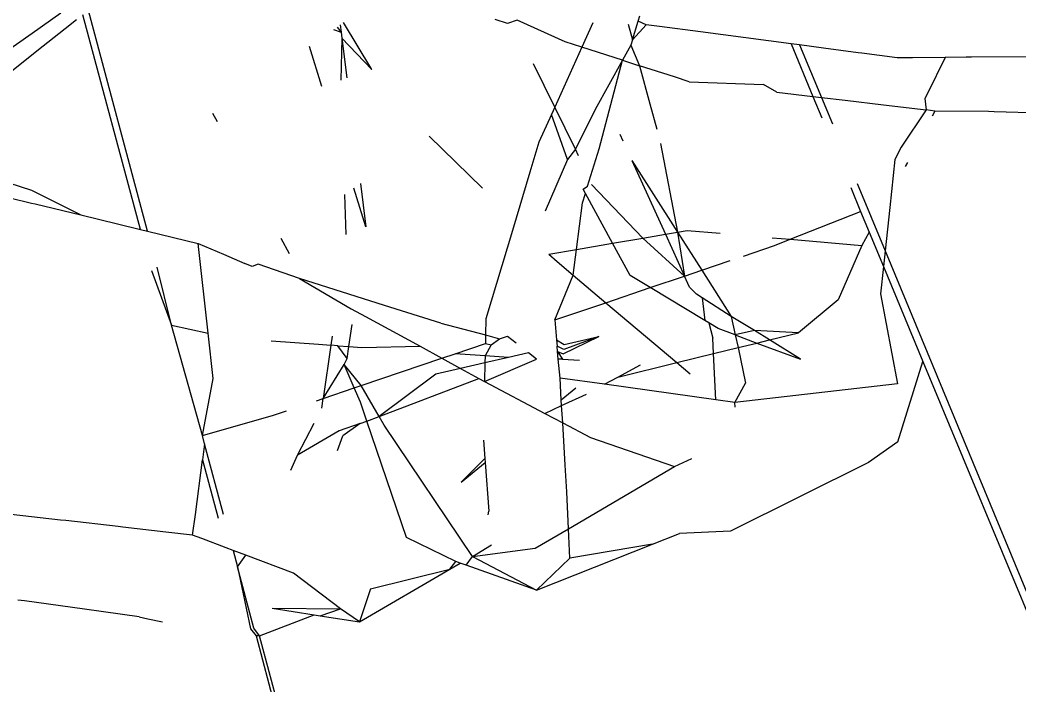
# Model space of a CAD drawing. Header units: inches. Extents: x 3324238 to 135265466, y -1036581 to 20094598.
# Drawn here: x 3354735.2772 to 3354735.562, y -519089.5115 to -519089.322 of the extents above; entities that cross this region are included whole.
import ezdxf

# ---------------------------------------------------------------- set-up
doc = ezdxf.new("R2010")
doc.units = ezdxf.units.IN
doc.header["$MEASUREMENT"] = 0

msp = doc.modelspace()

# ---------------------------------------------------------------- linework, layer by layer
for p, q in [((3354735.28893, -519089.32005, 0.00267), (3354735.28072, -519089.32582, 0.00267)), ((3354735.31362, -519089.38218, 0.00267), (3354735.29676, -519089.31928, 0.00267)), ((3354735.29333, -519089.32193, 0.00267), (3354735.29012, -519089.32449, 0.00267)), ((3354735.31162, -519089.3817, 0.00267), (3354735.29519, -519089.3205, 0.00267)), ((3354735.37757, -519089.33612, 0.00267), (3354735.36945, -519089.32276, 0.00267)), ((3354735.41625, -519089.32302, 0.00267), (3354735.41265, -519089.32187, 0.00267)), ((3354735.419, -519089.32209, 0.00267), (3354735.41625, -519089.32302, 0.00267)), ((3354735.43263, -519089.32827, 0.00267), (3354735.419, -519089.32209, 0.00267)), ((3354735.4405, -519089.32282, 0.00267), (3354735.43736, -519089.32978, 0.00267)), ((3354735.45184, -519089.32769, 0.00267), (3354735.45347, -519089.32239, 0.00267)), ((3354735.45347, -519089.32239, 0.00267), (3354735.45395, -519089.32082, 0.00267)), ((3354735.45569, -519089.32335, 0.00267), (3354735.45347, -519089.32239, 0.00267)), ((3354735.29012, -519089.32449, 0.00267), (3354735.28209, -519089.3309, 0.00267)), ((3354735.36664, -519089.32472, 0.00267), (3354735.3688, -519089.32547, 0.00267)), ((3354735.36762, -519089.32403, 0.00267), (3354735.3688, -519089.32547, 0.00267)), ((3354735.36854, -519089.32339, 0.00267), (3354735.3688, -519089.32547, 0.00267)), ((3354735.3688, -519089.32547, 0.00267), (3354735.36902, -519089.32721, 0.00267)), ((3354735.45061, -519089.32317, 0.00267), (3354735.45184, -519089.32769, 0.00267)), ((3354735.45569, -519089.32335, 0.00267), (3354735.45184, -519089.32769, 0.00267)), ((3354735.45956, -519089.32386, 0.00267), (3354735.45569, -519089.32335, 0.00267)), ((3354735.47124, -519089.3254, 0.00267), (3354735.45956, -519089.32386, 0.00267)), ((3354735.49706, -519089.32881, 0.00267), (3354735.47124, -519089.3254, 0.00267)), ((3354735.28072, -519089.32582, 0.00267), (3354735.27039, -519089.33309, 0.00267)), ((3354735.36902, -519089.32721, 0.00267), (3354735.36869, -519089.33913, 0.00267)), ((3354735.36902, -519089.32721, 0.00267), (3354735.37045, -519089.33853, 0.00267)), ((3354735.36902, -519089.32721, 0.00267), (3354735.37757, -519089.33612, 0.00267)), ((3354735.43736, -519089.32978, 0.00267), (3354735.43263, -519089.32827, 0.00267)), ((3354735.45184, -519089.32769, 0.00267), (3354735.45139, -519089.32916, 0.00267)), ((3354735.28209, -519089.3309, 0.00267), (3354735.27198, -519089.33896, 0.00267)), ((3354735.36332, -519089.34095, 0.00267), (3354735.35976, -519089.32952, 0.00267)), ((3354735.43736, -519089.32978, 0.00267), (3354735.42968, -519089.34685, 0.00267)), ((3354735.44897, -519089.3335, 0.00267), (3354735.43736, -519089.32978, 0.00267)), ((3354735.45139, -519089.32916, 0.00267), (3354735.44897, -519089.3335, 0.00267)), ((3354735.45139, -519089.32916, 0.00267), (3354735.45385, -519089.33506, 0.00267)), ((3354735.49706, -519089.32881, 0.00267), (3354735.50328, -519089.3438, 0.00267)), ((3354735.49948, -519089.32913, 0.00267), (3354735.49706, -519089.32881, 0.00267)), ((3354735.49948, -519089.32913, 0.00267), (3354735.50569, -519089.34409, 0.00267)), ((3354735.5063, -519089.33003, 0.00267), (3354735.49948, -519089.32913, 0.00267)), ((3354735.5162, -519089.33134, 0.00267), (3354735.5063, -519089.33003, 0.00267)), ((3354735.51725, -519089.33147, 0.00267), (3354735.5162, -519089.33134, 0.00267)), ((3354735.52731, -519089.3328, 0.00267), (3354735.51725, -519089.33147, 0.00267)), ((3354735.44897, -519089.3335, 0.00267), (3354735.44115, -519089.34749, 0.00267)), ((3354735.44233, -519089.3587, 0.00267), (3354735.44897, -519089.3335, 0.00267)), ((3354735.44897, -519089.3335, 0.00267), (3354735.45385, -519089.33506, 0.00267)), ((3354735.53037, -519089.33278, 0.00267), (3354735.52731, -519089.3328, 0.00267)), ((3354735.53164, -519089.33277, 0.00267), (3354735.53037, -519089.33278, 0.00267)), ((3354735.54095, -519089.33269, 0.00267), (3354735.53164, -519089.33277, 0.00267)), ((3354735.54095, -519089.33269, 0.00267), (3354735.53589, -519089.34297, 0.00267)), ((3354735.5469, -519089.33263, 0.00267), (3354735.54095, -519089.33269, 0.00267)), ((3354735.54842, -519089.33262, 0.00267), (3354735.5469, -519089.33263, 0.00267)), ((3354735.56579, -519089.33247, 0.00267), (3354735.54842, -519089.33262, 0.00267)), ((3354735.42968, -519089.34685, 0.00267), (3354735.42361, -519089.3345, 0.00267)), ((3354735.45385, -519089.33506, 0.00267), (3354735.4568, -519089.34592, 0.00267)), ((3354735.46377, -519089.33824, 0.00267), (3354735.45385, -519089.33506, 0.00267)), ((3354735.46802, -519089.3396, 0.00267), (3354735.46377, -519089.33824, 0.00267)), ((3354735.46802, -519089.3396, 0.00267), (3354735.48916, -519089.34041, 0.00267)), ((3354735.49295, -519089.34257, 0.00267), (3354735.48916, -519089.34041, 0.00267)), ((3354735.49295, -519089.34257, 0.00267), (3354735.50328, -519089.3438, 0.00267)), ((3354735.50328, -519089.3438, 0.00267), (3354735.5058, -519089.34988, 0.00267)), ((3354735.50328, -519089.3438, 0.00267), (3354735.50569, -519089.34409, 0.00267)), ((3354735.50569, -519089.34409, 0.00267), (3354735.50881, -519089.35159, 0.00267)), ((3354735.50569, -519089.34409, 0.00267), (3354735.51248, -519089.3449, 0.00267)), ((3354735.51248, -519089.3449, 0.00267), (3354735.52337, -519089.3462, 0.00267)), ((3354735.53589, -519089.34297, 0.00267), (3354735.53518, -519089.34442, 0.00267)), ((3354735.53518, -519089.34442, 0.00267), (3354735.5355, -519089.34764, 0.00267)), ((3354735.42968, -519089.34685, 0.00267), (3354735.42873, -519089.34894, 0.00267)), ((3354735.43558, -519089.35886, 0.00267), (3354735.42968, -519089.34685, 0.00267)), ((3354735.44115, -519089.34749, 0.00267), (3354735.43558, -519089.35886, 0.00267)), ((3354735.4568, -519089.34592, 0.00267), (3354735.45874, -519089.35314, 0.00267)), ((3354735.52337, -519089.3462, 0.00267), (3354735.5355, -519089.34764, 0.00267)), ((3354735.5355, -519089.34764, 0.00267), (3354735.52838, -519089.35823, 0.00267)), ((3354735.538, -519089.34803, 0.00267), (3354735.5355, -519089.34764, 0.00267)), ((3354735.538, -519089.34803, 0.00267), (3354735.53725, -519089.34944, 0.00267)), ((3354735.55328, -519089.34811, 0.00267), (3354735.538, -519089.34803, 0.00267)), ((3354735.5549, -519089.34816, 0.00267), (3354735.55328, -519089.34811, 0.00267)), ((3354735.57428, -519089.34867, 0.00267), (3354735.5549, -519089.34816, 0.00267)), ((3354735.33356, -519089.35103, 0.00267), (3354735.33223, -519089.3487, 0.00267)), ((3354735.42873, -519089.34894, 0.00267), (3354735.42517, -519089.35685, 0.00267)), ((3354735.43329, -519089.36176, 0.00267), (3354735.42873, -519089.34894, 0.00267)), ((3354735.39384, -519089.35508, 0.00267), (3354735.40906, -519089.36997, 0.00267)), ((3354735.42517, -519089.35685, 0.00267), (3354735.4226, -519089.36538, 0.00267)), ((3354735.44827, -519089.35459, 0.00267), (3354735.4491, -519089.35641, 0.00267)), ((3354735.43558, -519089.35886, 0.00267), (3354735.43329, -519089.36176, 0.00267)), ((3354735.43647, -519089.36068, 0.00267), (3354735.43558, -519089.35886, 0.00267)), ((3354735.43905, -519089.3694, 0.00267), (3354735.44233, -519089.3587, 0.00267)), ((3354735.45983, -519089.35721, 0.00267), (3354735.46468, -519089.38245, 0.00267)), ((3354735.52838, -519089.35823, 0.00267), (3354735.52665, -519089.36175, 0.00267)), ((3354735.43329, -519089.36176, 0.00267), (3354735.42692, -519089.37651, 0.00267)), ((3354735.45165, -519089.36201, 0.00267), (3354735.46468, -519089.38245, 0.00267)), ((3354735.45165, -519089.36201, 0.00267), (3354735.46123, -519089.38304, 0.00267)), ((3354735.52665, -519089.36175, 0.00267), (3354735.52518, -519089.37546, 0.00267)), ((3354735.53021, -519089.36262, 0.00267), (3354735.5296, -519089.36376, 0.00267)), ((3354735.26487, -519089.36548, 0.00267), (3354735.28053, -519089.37049, 0.00267)), ((3354735.4226, -519089.36538, 0.00267), (3354735.41761, -519089.38197, 0.00267)), ((3354735.28053, -519089.37049, 0.00267), (3354735.2946, -519089.37757, 0.00267)), ((3354735.37581, -519089.38096, 0.00267), (3354735.37237, -519089.36993, 0.00267)), ((3354735.37426, -519089.36863, 0.00267), (3354735.37581, -519089.38096, 0.00267)), ((3354735.43774, -519089.37017, 0.00267), (3354735.43905, -519089.3694, 0.00267)), ((3354735.43843, -519089.37143, 0.00267), (3354735.43774, -519089.37017, 0.00267)), ((3354735.45477, -519089.38415, 0.00267), (3354735.44016, -519089.36884, 0.00267)), ((3354735.51405, -519089.36978, 0.00267), (3354735.51687, -519089.37658, 0.00267)), ((3354735.51588, -519089.36862, 0.00267), (3354735.52386, -519089.38783, 0.00267)), ((3354735.27434, -519089.37267, 0.00267), (3354735.28056, -519089.37417, 0.00267)), ((3354735.28056, -519089.37417, 0.00267), (3354735.2816, -519089.37443, 0.00267)), ((3354735.36976, -519089.37173, 0.00267), (3354735.37014, -519089.38315, 0.00267)), ((3354735.43589, -519089.38739, 0.00267), (3354735.43759, -519089.37415, 0.00267)), ((3354735.43759, -519089.37415, 0.00267), (3354735.43843, -519089.37143, 0.00267)), ((3354735.44615, -519089.38562, 0.00267), (3354735.43843, -519089.37143, 0.00267)), ((3354735.2816, -519089.37443, 0.00267), (3354735.2946, -519089.37757, 0.00267)), ((3354735.49681, -519089.3845, 0.00267), (3354735.51687, -519089.37658, 0.00267)), ((3354735.51687, -519089.37658, 0.00267), (3354735.51932, -519089.38249, 0.00267)), ((3354735.52518, -519089.37546, 0.00267), (3354735.52386, -519089.38783, 0.00267)), ((3354735.2946, -519089.37757, 0.00267), (3354735.30503, -519089.3801, 0.00267)), ((3354735.30503, -519089.3801, 0.00267), (3354735.31162, -519089.3817, 0.00267)), ((3354735.31162, -519089.3817, 0.00267), (3354735.31362, -519089.38218, 0.00267)), ((3354735.31362, -519089.38218, 0.00267), (3354735.32802, -519089.38567, 0.00267)), ((3354735.41761, -519089.38197, 0.00267), (3354735.41002, -519089.40718, 0.00267)), ((3354735.46123, -519089.38304, 0.00267), (3354735.46468, -519089.38245, 0.00267)), ((3354735.46468, -519089.38245, 0.00267), (3354735.46739, -519089.38198, 0.00267)), ((3354735.46468, -519089.38245, 0.00267), (3354735.46667, -519089.39497, 0.00267)), ((3354735.46468, -519089.38245, 0.00267), (3354735.47159, -519089.3933, 0.00267)), ((3354735.46739, -519089.38198, 0.00267), (3354735.47678, -519089.38279, 0.00267)), ((3354735.51932, -519089.38249, 0.00267), (3354735.51723, -519089.38626, 0.00267)), ((3354735.51932, -519089.38249, 0.00267), (3354735.52338, -519089.39228, 0.00267)), ((3354735.35404, -519089.38861, 0.00267), (3354735.35168, -519089.38423, 0.00267)), ((3354735.44615, -519089.38562, 0.00267), (3354735.45477, -519089.38415, 0.00267)), ((3354735.45477, -519089.38415, 0.00267), (3354735.46123, -519089.38304, 0.00267)), ((3354735.46667, -519089.39497, 0.00267), (3354735.45477, -519089.38415, 0.00267)), ((3354735.46123, -519089.38304, 0.00267), (3354735.46667, -519089.39497, 0.00267)), ((3354735.49166, -519089.38406, 0.00267), (3354735.49681, -519089.3845, 0.00267)), ((3354735.49227, -519089.3863, 0.00267), (3354735.49681, -519089.3845, 0.00267)), ((3354735.49681, -519089.3845, 0.00267), (3354735.51723, -519089.38626, 0.00267)), ((3354735.33087, -519089.41123, 0.00267), (3354735.32802, -519089.38567, 0.00267)), ((3354735.32802, -519089.38567, 0.00267), (3354735.33527, -519089.38876, 0.00267)), ((3354735.42802, -519089.38874, 0.00267), (3354735.43589, -519089.38739, 0.00267)), ((3354735.43495, -519089.39469, 0.00267), (3354735.43589, -519089.38739, 0.00267)), ((3354735.43589, -519089.38739, 0.00267), (3354735.44615, -519089.38562, 0.00267)), ((3354735.45114, -519089.39478, 0.00267), (3354735.44615, -519089.38562, 0.00267)), ((3354735.4835, -519089.38927, 0.00267), (3354735.49227, -519089.3863, 0.00267)), ((3354735.51723, -519089.38626, 0.00267), (3354735.51045, -519089.40174, 0.00267)), ((3354735.52386, -519089.38783, 0.00267), (3354735.52338, -519089.39228, 0.00267)), ((3354735.52386, -519089.38783, 0.00267), (3354736.21817, -519091.06412, 0.00267)), ((3354735.33527, -519089.38876, 0.00267), (3354735.34137, -519089.39136, 0.00267)), ((3354735.42802, -519089.38874, 0.00267), (3354735.43033, -519089.39079, 0.00267)), ((3354735.43033, -519089.39079, 0.00267), (3354735.43495, -519089.39469, 0.00267)), ((3354735.47159, -519089.3933, 0.00267), (3354735.47968, -519089.39056, 0.00267)), ((3354735.31477, -519089.39341, 0.00267), (3354735.32041, -519089.40901, 0.00267)), ((3354735.32041, -519089.40901, 0.00267), (3354735.31638, -519089.39247, 0.00267)), ((3354735.34338, -519089.39222, 0.00267), (3354735.34137, -519089.39136, 0.00267)), ((3354735.34517, -519089.39161, 0.00267), (3354735.34338, -519089.39222, 0.00267)), ((3354735.35693, -519089.39569, 0.00267), (3354735.34517, -519089.39161, 0.00267)), ((3354735.46667, -519089.39497, 0.00267), (3354735.47159, -519089.3933, 0.00267)), ((3354735.47159, -519089.3933, 0.00267), (3354735.48, -519089.40648, 0.00267)), ((3354735.52338, -519089.39228, 0.00267), (3354735.52255, -519089.4, 0.00267)), ((3354735.52338, -519089.39228, 0.00267), (3354735.53459, -519089.41931, 0.00267)), ((3354735.38116, -519089.40334, 0.00267), (3354735.35693, -519089.39569, 0.00267)), ((3354735.35693, -519089.39569, 0.00267), (3354735.37169, -519089.40428, 0.00267)), ((3354735.42969, -519089.40749, 0.00267), (3354735.43495, -519089.39469, 0.00267)), ((3354735.43495, -519089.39469, 0.00267), (3354735.44426, -519089.40256, 0.00267)), ((3354735.45691, -519089.39827, 0.00267), (3354735.45114, -519089.39478, 0.00267)), ((3354735.45691, -519089.39827, 0.00267), (3354735.46667, -519089.39497, 0.00267)), ((3354735.46811, -519089.39813, 0.00267), (3354735.46667, -519089.39497, 0.00267)), ((3354735.44426, -519089.40256, 0.00267), (3354735.45691, -519089.39827, 0.00267)), ((3354735.47246, -519089.40767, 0.00267), (3354735.45691, -519089.39827, 0.00267)), ((3354735.47005, -519089.40017, 0.00267), (3354735.46811, -519089.39813, 0.00267)), ((3354735.42969, -519089.40749, 0.00267), (3354735.44426, -519089.40256, 0.00267)), ((3354735.44426, -519089.40256, 0.00267), (3354735.46447, -519089.41964, 0.00267)), ((3354735.47165, -519089.40117, 0.00267), (3354735.47005, -519089.40017, 0.00267)), ((3354735.48, -519089.40648, 0.00267), (3354735.47165, -519089.40117, 0.00267)), ((3354735.47165, -519089.40117, 0.00267), (3354735.47246, -519089.40767, 0.00267)), ((3354735.51045, -519089.40174, 0.00267), (3354735.49917, -519089.41116, 0.00267)), ((3354735.52255, -519089.4, 0.00267), (3354735.52741, -519089.42564, 0.00267)), ((3354735.37169, -519089.40428, 0.00267), (3354735.37576, -519089.40651, 0.00267)), ((3354735.39719, -519089.40841, 0.00267), (3354735.38116, -519089.40334, 0.00267)), ((3354735.37576, -519089.40651, 0.00267), (3354735.3913, -519089.415, 0.00267)), ((3354735.41002, -519089.40718, 0.00267), (3354735.40993, -519089.41176, 0.00267)), ((3354735.42969, -519089.40749, 0.00267), (3354735.4302, -519089.41315, 0.00267)), ((3354735.47358, -519089.40835, 0.00267), (3354735.47246, -519089.40767, 0.00267)), ((3354735.47621, -519089.40993, 0.00267), (3354735.47358, -519089.40835, 0.00267)), ((3354735.47358, -519089.40835, 0.00267), (3354735.47475, -519089.4127, 0.00267)), ((3354735.48657, -519089.41049, 0.00267), (3354735.48, -519089.40648, 0.00267)), ((3354735.48, -519089.40648, 0.00267), (3354735.48113, -519089.41177, 0.00267)), ((3354735.32041, -519089.40901, 0.00267), (3354735.33087, -519089.41123, 0.00267)), ((3354735.32923, -519089.44042, 0.00267), (3354735.32041, -519089.40901, 0.00267)), ((3354735.37101, -519089.41506, 0.00267), (3354735.37189, -519089.40878, 0.00267)), ((3354735.39719, -519089.40841, 0.00267), (3354735.40993, -519089.41176, 0.00267)), ((3354735.48113, -519089.41177, 0.00267), (3354735.47621, -519089.40993, 0.00267)), ((3354735.48657, -519089.41049, 0.00267), (3354735.48113, -519089.41177, 0.00267)), ((3354735.49917, -519089.41116, 0.00267), (3354735.48657, -519089.41049, 0.00267)), ((3354735.49089, -519089.41318, 0.00267), (3354735.48657, -519089.41049, 0.00267)), ((3354735.49089, -519089.41318, 0.00267), (3354735.49917, -519089.41116, 0.00267)), ((3354735.3323, -519089.42412, 0.00267), (3354735.33087, -519089.41123, 0.00267)), ((3354735.34886, -519089.41339, 0.00267), (3354735.36231, -519089.4144, 0.00267)), ((3354735.36625, -519089.41209, 0.00267), (3354735.36588, -519089.41467, 0.00267)), ((3354735.40993, -519089.41176, 0.00267), (3354735.40989, -519089.4142, 0.00267)), ((3354735.40993, -519089.41176, 0.00267), (3354735.41397, -519089.41282, 0.00267)), ((3354735.41159, -519089.41459, 0.00267), (3354735.41397, -519089.41282, 0.00267)), ((3354735.41397, -519089.41282, 0.00267), (3354735.41616, -519089.41208, 0.00267)), ((3354735.41616, -519089.41208, 0.00267), (3354735.41863, -519089.41405, 0.00267)), ((3354735.4302, -519089.41315, 0.00267), (3354735.4324, -519089.41449, 0.00267)), ((3354735.4302, -519089.41315, 0.00267), (3354735.43036, -519089.41496, 0.00267)), ((3354735.43206, -519089.41712, 0.00267), (3354735.44224, -519089.41222, 0.00267)), ((3354735.44224, -519089.41222, 0.00267), (3354735.43222, -519089.41587, 0.00267)), ((3354735.4324, -519089.41449, 0.00267), (3354735.44224, -519089.41222, 0.00267)), ((3354735.47496, -519089.41708, 0.00267), (3354735.47475, -519089.4127, 0.00267)), ((3354735.48113, -519089.41177, 0.00267), (3354735.48191, -519089.41538, 0.00267)), ((3354735.48113, -519089.41177, 0.00267), (3354735.48729, -519089.41406, 0.00267)), ((3354735.48191, -519089.41538, 0.00267), (3354735.48729, -519089.41406, 0.00267)), ((3354735.48729, -519089.41406, 0.00267), (3354735.49089, -519089.41318, 0.00267)), ((3354735.48729, -519089.41406, 0.00267), (3354735.4997, -519089.41869, 0.00267)), ((3354735.4997, -519089.41869, 0.00267), (3354735.49089, -519089.41318, 0.00267)), ((3354735.36231, -519089.4144, 0.00267), (3354735.36588, -519089.41467, 0.00267)), ((3354735.36588, -519089.41467, 0.00267), (3354735.36369, -519089.42985, 0.00267)), ((3354735.36784, -519089.41482, 0.00267), (3354735.36588, -519089.41467, 0.00267)), ((3354735.37052, -519089.41851, 0.00267), (3354735.36784, -519089.41482, 0.00267)), ((3354735.36784, -519089.41482, 0.00267), (3354735.37101, -519089.41506, 0.00267)), ((3354735.37052, -519089.41851, 0.00267), (3354735.37101, -519089.41506, 0.00267)), ((3354735.37101, -519089.41506, 0.00267), (3354735.37472, -519089.41534, 0.00267)), ((3354735.37472, -519089.41534, 0.00267), (3354735.3913, -519089.415, 0.00267)), ((3354735.3913, -519089.415, 0.00267), (3354735.39751, -519089.4184, 0.00267)), ((3354735.40125, -519089.41713, 0.00267), (3354735.40989, -519089.4142, 0.00267)), ((3354735.41159, -519089.41459, 0.00267), (3354735.40982, -519089.41771, 0.00267)), ((3354735.40989, -519089.4142, 0.00267), (3354735.41159, -519089.41459, 0.00267)), ((3354735.42215, -519089.41686, 0.00267), (3354735.41651, -519089.41816, 0.00267)), ((3354735.42446, -519089.4187, 0.00267), (3354735.42215, -519089.41686, 0.00267)), ((3354735.43222, -519089.41587, 0.00267), (3354735.43036, -519089.41496, 0.00267)), ((3354735.43049, -519089.4165, 0.00267), (3354735.43036, -519089.41496, 0.00267)), ((3354735.43049, -519089.4165, 0.00267), (3354735.43206, -519089.41712, 0.00267)), ((3354735.43049, -519089.4165, 0.00267), (3354735.43186, -519089.41869, 0.00267)), ((3354735.43068, -519089.41862, 0.00267), (3354735.43049, -519089.4165, 0.00267)), ((3354735.47496, -519089.41708, 0.00267), (3354735.48191, -519089.41538, 0.00267)), ((3354735.48191, -519089.41538, 0.00267), (3354735.48407, -519089.42546, 0.00267)), ((3354735.36968, -519089.42016, 0.00267), (3354735.37052, -519089.41851, 0.00267)), ((3354735.37446, -519089.4262, 0.00267), (3354735.39751, -519089.4184, 0.00267)), ((3354735.39751, -519089.4184, 0.00267), (3354735.40125, -519089.41713, 0.00267)), ((3354735.39751, -519089.4184, 0.00267), (3354735.40284, -519089.42131, 0.00267)), ((3354735.40982, -519089.41771, 0.00267), (3354735.40125, -519089.41713, 0.00267)), ((3354735.40978, -519089.41971, 0.00267), (3354735.40284, -519089.42131, 0.00267)), ((3354735.40968, -519089.42502, 0.00267), (3354735.42446, -519089.4187, 0.00267)), ((3354735.40978, -519089.41971, 0.00267), (3354735.40968, -519089.42502, 0.00267)), ((3354735.40982, -519089.41771, 0.00267), (3354735.40978, -519089.41971, 0.00267)), ((3354735.41651, -519089.41816, 0.00267), (3354735.40978, -519089.41971, 0.00267)), ((3354735.41651, -519089.41816, 0.00267), (3354735.40982, -519089.41771, 0.00267)), ((3354735.43186, -519089.41869, 0.00267), (3354735.43068, -519089.41862, 0.00267)), ((3354735.43117, -519089.42405, 0.00267), (3354735.43068, -519089.41862, 0.00267)), ((3354735.43186, -519089.41869, 0.00267), (3354735.4367, -519089.41897, 0.00267)), ((3354735.44769, -519089.42375, 0.00267), (3354735.46447, -519089.41964, 0.00267)), ((3354735.46447, -519089.41964, 0.00267), (3354735.47496, -519089.41708, 0.00267)), ((3354735.46447, -519089.41964, 0.00267), (3354735.4683, -519089.42288, 0.00267)), ((3354735.47559, -519089.43022, 0.00267), (3354735.47496, -519089.41708, 0.00267)), ((3354735.52747, -519089.44221, 0.00267), (3354735.53459, -519089.41931, 0.00267)), ((3354735.53459, -519089.41931, 0.00267), (3354736.21817, -519091.06412, 0.00267)), ((3354735.36369, -519089.42985, 0.00267), (3354735.36968, -519089.42016, 0.00267)), ((3354735.37253, -519089.42686, 0.00267), (3354735.36968, -519089.42016, 0.00267)), ((3354735.37446, -519089.4262, 0.00267), (3354735.36968, -519089.42016, 0.00267)), ((3354735.40284, -519089.42131, 0.00267), (3354735.39577, -519089.42295, 0.00267)), ((3354735.40284, -519089.42131, 0.00267), (3354735.40808, -519089.42418, 0.00267)), ((3354735.44769, -519089.42375, 0.00267), (3354735.45412, -519089.42026, 0.00267)), ((3354735.32923, -519089.44042, 0.00267), (3354735.3323, -519089.42412, 0.00267)), ((3354735.39577, -519089.42295, 0.00267), (3354735.3796, -519089.43503, 0.00267)), ((3354735.3796, -519089.43503, 0.00267), (3354735.40808, -519089.42418, 0.00267)), ((3354735.40808, -519089.42418, 0.00267), (3354735.40968, -519089.42502, 0.00267)), ((3354735.40968, -519089.42502, 0.00267), (3354735.42686, -519089.43411, 0.00267)), ((3354735.43154, -519089.43025, 0.00267), (3354735.43117, -519089.42405, 0.00267)), ((3354735.44388, -519089.42582, 0.00267), (3354735.43117, -519089.42405, 0.00267)), ((3354735.44388, -519089.42582, 0.00267), (3354735.44769, -519089.42375, 0.00267)), ((3354735.36369, -519089.42985, 0.00267), (3354735.37253, -519089.42686, 0.00267)), ((3354735.37253, -519089.42686, 0.00267), (3354735.37446, -519089.4262, 0.00267)), ((3354735.37426, -519089.43094, 0.00267), (3354735.37253, -519089.42686, 0.00267)), ((3354735.3796, -519089.43503, 0.00267), (3354735.37446, -519089.4262, 0.00267)), ((3354735.43154, -519089.43025, 0.00267), (3354735.43571, -519089.42682, 0.00267)), ((3354735.47559, -519089.43022, 0.00267), (3354735.44388, -519089.42582, 0.00267)), ((3354735.48099, -519089.43097, 0.00267), (3354735.48407, -519089.42546, 0.00267)), ((3354735.52741, -519089.42564, 0.00267), (3354735.48099, -519089.43097, 0.00267)), ((3354735.36173, -519089.43051, 0.00267), (3354735.36369, -519089.42985, 0.00267)), ((3354735.3633, -519089.4326, 0.00267), (3354735.36369, -519089.42985, 0.00267)), ((3354735.37609, -519089.4363, 0.00267), (3354735.37426, -519089.43094, 0.00267)), ((3354735.43164, -519089.43189, 0.00267), (3354735.43154, -519089.43025, 0.00267)), ((3354735.43164, -519089.43189, 0.00267), (3354735.43868, -519089.42864, 0.00267)), ((3354735.48099, -519089.43097, 0.00267), (3354735.47559, -519089.43022, 0.00267)), ((3354735.4811, -519089.4323, 0.00267), (3354735.48099, -519089.43097, 0.00267)), ((3354735.34955, -519089.43464, 0.00267), (3354735.35322, -519089.4334, 0.00267)), ((3354735.42686, -519089.43411, 0.00267), (3354735.43164, -519089.43189, 0.00267)), ((3354735.43193, -519089.43679, 0.00267), (3354735.43164, -519089.43189, 0.00267)), ((3354735.32923, -519089.44042, 0.00267), (3354735.34955, -519089.43464, 0.00267)), ((3354735.37417, -519089.437, 0.00267), (3354735.37609, -519089.4363, 0.00267)), ((3354735.37609, -519089.4363, 0.00267), (3354735.3796, -519089.43503, 0.00267)), ((3354735.38739, -519089.46947, 0.00267), (3354735.37609, -519089.4363, 0.00267)), ((3354735.38103, -519089.43748, 0.00267), (3354735.3796, -519089.43503, 0.00267)), ((3354735.42686, -519089.43411, 0.00267), (3354735.43193, -519089.43679, 0.00267)), ((3354735.43193, -519089.43679, 0.00267), (3354735.43991, -519089.44101, 0.00267)), ((3354735.43266, -519089.44885, 0.00267), (3354735.43193, -519089.43679, 0.00267)), ((3354735.35639, -519089.44606, 0.00267), (3354735.3611, -519089.43689, 0.00267)), ((3354735.36821, -519089.43912, 0.00267), (3354735.35639, -519089.44606, 0.00267)), ((3354735.37417, -519089.437, 0.00267), (3354735.36821, -519089.43912, 0.00267)), ((3354735.37417, -519089.437, 0.00267), (3354735.36924, -519089.4405, 0.00267)), ((3354735.40619, -519089.47486, 0.00267), (3354735.38103, -519089.43748, 0.00267)), ((3354735.32986, -519089.44277, 0.00267), (3354735.32923, -519089.44042, 0.00267)), ((3354735.36775, -519089.44467, 0.00267), (3354735.36924, -519089.4405, 0.00267)), ((3354735.40939, -519089.44171, 0.00267), (3354735.40979, -519089.44694, 0.00267)), ((3354735.43991, -519089.44101, 0.00267), (3354735.46377, -519089.44928, 0.00267)), ((3354735.52747, -519089.44221, 0.00267), (3354735.5191, -519089.44814, 0.00267)), ((3354735.32986, -519089.44277, 0.00267), (3354735.32926, -519089.44738, 0.00267)), ((3354735.33528, -519089.46296, 0.00267), (3354735.32986, -519089.44277, 0.00267)), ((3354735.32723, -519089.46292, 0.00267), (3354735.32926, -519089.44738, 0.00267)), ((3354735.32926, -519089.44738, 0.00267), (3354735.33372, -519089.46399, 0.00267)), ((3354735.3544, -519089.45031, 0.00267), (3354735.35639, -519089.44606, 0.00267)), ((3354735.40979, -519089.44694, 0.00267), (3354735.40301, -519089.45374, 0.00267)), ((3354735.40301, -519089.45374, 0.00267), (3354735.40987, -519089.44809, 0.00267)), ((3354735.40979, -519089.44694, 0.00267), (3354735.40987, -519089.44809, 0.00267)), ((3354735.40987, -519089.44809, 0.00267), (3354735.41092, -519089.46199, 0.00267)), ((3354735.46377, -519089.44928, 0.00267), (3354735.46874, -519089.44698, 0.00267)), ((3354735.5191, -519089.44814, 0.00267), (3354735.47976, -519089.46766, 0.00267)), ((3354735.43311, -519089.45649, 0.00267), (3354735.43266, -519089.44885, 0.00267)), ((3354735.43361, -519089.46696, 0.00267), (3354735.46377, -519089.44928, 0.00267)), ((3354735.43361, -519089.46696, 0.00267), (3354735.43311, -519089.45649, 0.00267)), ((3354735.41068, -519089.46305, 0.00267), (3354735.41092, -519089.46199, 0.00267)), ((3354735.28877, -519089.46449, 0.00267), (3354735.27469, -519089.46288, 0.00267)), ((3354735.29035, -519089.46467, 0.00267), (3354735.28877, -519089.46449, 0.00267)), ((3354735.30527, -519089.46638, 0.00267), (3354735.29035, -519089.46467, 0.00267)), ((3354735.32646, -519089.4688, 0.00267), (3354735.32723, -519089.46292, 0.00267)), ((3354735.30659, -519089.46653, 0.00267), (3354735.30527, -519089.46638, 0.00267)), ((3354735.31882, -519089.46792, 0.00267), (3354735.30659, -519089.46653, 0.00267)), ((3354735.32646, -519089.4688, 0.00267), (3354735.31882, -519089.46792, 0.00267)), ((3354735.42412, -519089.47252, 0.00267), (3354735.43361, -519089.46696, 0.00267)), ((3354735.43401, -519089.47534, 0.00267), (3354735.43361, -519089.46696, 0.00267)), ((3354735.47976, -519089.46766, 0.00267), (3354735.46519, -519089.46838, 0.00267)), ((3354735.32907, -519089.46978, 0.00267), (3354735.32646, -519089.4688, 0.00267)), ((3354735.33599, -519089.47245, 0.00267), (3354735.32907, -519089.46978, 0.00267)), ((3354735.40144, -519089.47631, 0.00267), (3354735.38739, -519089.46947, 0.00267)), ((3354735.45758, -519089.47138, 0.00267), (3354735.46519, -519089.46838, 0.00267)), ((3354735.33801, -519089.47317, 0.00267), (3354735.33599, -519089.47245, 0.00267)), ((3354735.34158, -519089.47452, 0.00267), (3354735.33801, -519089.47317, 0.00267)), ((3354735.33801, -519089.47317, 0.00267), (3354735.33926, -519089.47782, 0.00267)), ((3354735.40619, -519089.47486, 0.00267), (3354735.41164, -519089.47158, 0.00267)), ((3354735.40619, -519089.47486, 0.00267), (3354735.42412, -519089.47252, 0.00267)), ((3354735.42444, -519089.48447, 0.00267), (3354735.45758, -519089.47138, 0.00267)), ((3354735.45758, -519089.47138, 0.00267), (3354735.43401, -519089.47534, 0.00267)), ((3354735.33926, -519089.47782, 0.00267), (3354735.34158, -519089.47452, 0.00267)), ((3354735.35524, -519089.47968, 0.00267), (3354735.34158, -519089.47452, 0.00267)), ((3354735.39975, -519089.47851, 0.00267), (3354735.40144, -519089.47631, 0.00267)), ((3354735.40274, -519089.47677, 0.00267), (3354735.40144, -519089.47631, 0.00267)), ((3354735.40442, -519089.47736, 0.00267), (3354735.40619, -519089.47486, 0.00267)), ((3354735.40619, -519089.47486, 0.00267), (3354735.42444, -519089.48447, 0.00267)), ((3354735.42444, -519089.48447, 0.00267), (3354735.43401, -519089.47534, 0.00267)), ((3354735.33926, -519089.47782, 0.00267), (3354735.34291, -519089.49552, 0.00267)), ((3354735.34394, -519089.49529, 0.00267), (3354735.33926, -519089.47782, 0.00267)), ((3354735.374, -519089.49352, 0.00267), (3354735.39975, -519089.47851, 0.00267)), ((3354735.37715, -519089.48407, 0.00267), (3354735.39975, -519089.47851, 0.00267)), ((3354735.39975, -519089.47851, 0.00267), (3354735.40274, -519089.47677, 0.00267)), ((3354735.40442, -519089.47736, 0.00267), (3354735.40274, -519089.47677, 0.00267)), ((3354735.42444, -519089.48447, 0.00267), (3354735.40442, -519089.47736, 0.00267)), ((3354735.36857, -519089.48983, 0.00267), (3354735.35524, -519089.47968, 0.00267)), ((3354735.37715, -519089.48407, 0.00267), (3354735.374, -519089.49352, 0.00267)), ((3354735.27853, -519089.48755, 0.00267), (3354735.27663, -519089.48729, 0.00267)), ((3354735.29559, -519089.48993, 0.00267), (3354735.27853, -519089.48755, 0.00267)), ((3354735.31125, -519089.49212, 0.00267), (3354735.29559, -519089.48993, 0.00267)), ((3354735.34911, -519089.48962, 0.00267), (3354735.36857, -519089.48983, 0.00267)), ((3354735.34911, -519089.48962, 0.00267), (3354735.36107, -519089.49149, 0.00267)), ((3354735.36279, -519089.49176, 0.00267), (3354735.36857, -519089.48983, 0.00267)), ((3354735.374, -519089.49352, 0.00267), (3354735.36857, -519089.48983, 0.00267)), ((3354735.31125, -519089.49212, 0.00267), (3354735.31367, -519089.49263, 0.00267)), ((3354735.31367, -519089.49263, 0.00267), (3354735.31791, -519089.49352, 0.00267)), ((3354735.34555, -519089.49752, 0.00267), (3354735.36107, -519089.49149, 0.00267)), ((3354735.36107, -519089.49149, 0.00267), (3354735.36279, -519089.49176, 0.00267)), ((3354735.36279, -519089.49176, 0.00267), (3354735.374, -519089.49352, 0.00267)), ((3354735.34291, -519089.49552, 0.00267), (3354735.34453, -519089.49749, 0.00267)), ((3354735.34555, -519089.49752, 0.00267), (3354735.34394, -519089.49529, 0.00267)), ((3354735.34555, -519089.49752, 0.00267), (3354735.34453, -519089.49749, 0.00267)), ((3354735.34453, -519089.49749, 0.00267), (3354735.79596, -519091.18153, 0.00267)), ((3354735.79596, -519091.18153, 0.00267), (3354735.34555, -519089.49752, 0.00267))]:
    msp.add_line(p, q)

doc.saveas('drawing.dxf')
